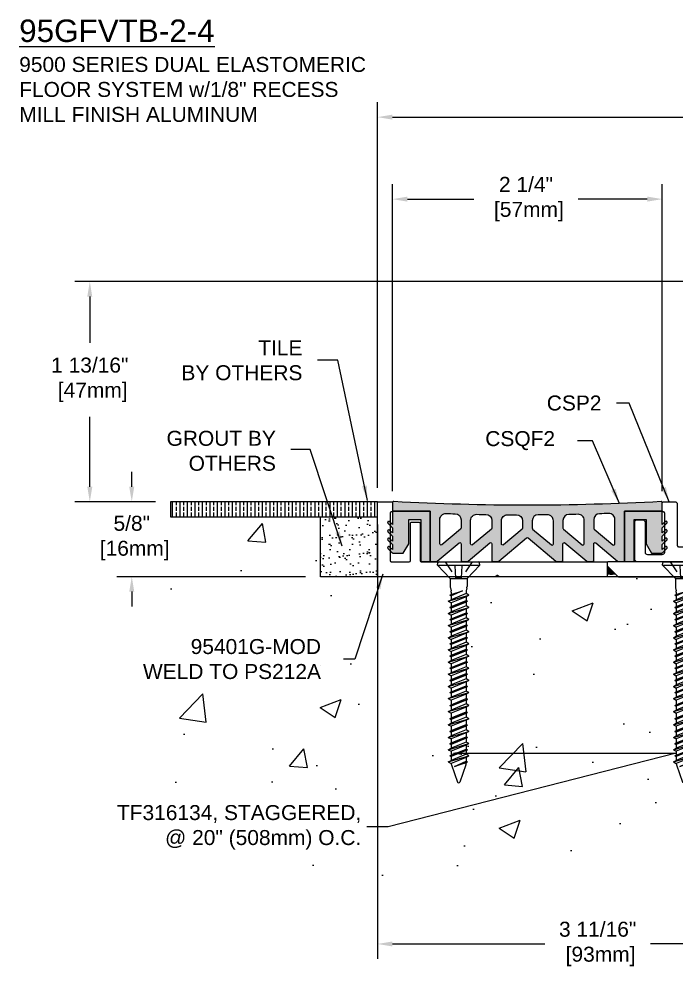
# Model space of a CAD drawing. Header units: inches. Extents: x 1.6 to 38.2, y 3.3 to 11.4.
# Drawn here: x 1.61 to 7.1, y 3.35 to 11.36 of the extents above; entities that cross this region are included whole.
import ezdxf
from ezdxf import colors
from ezdxf.entities.mleader import LeaderData, LeaderLine
from ezdxf.math import Vec2, Vec3

# ---------------------------------------------------------------- set-up
doc = ezdxf.new("R2010")
doc.units = ezdxf.units.IN
doc.header["$MEASUREMENT"] = 0
doc.linetypes.add('DASHED', pattern=[0.75, 0.5, -0.25])
for name, color, linetype in [('anchors', 4, 'Continuous'), ('conditions', 1, 'Continuous'), ('dimensions', 3, 'Continuous'), ('FILLER', 2, 'Continuous'), ('METALS', 7, 'Continuous'), ('text', 2, 'Continuous')]:
    doc.layers.add(name, color=color, linetype=linetype)
doc.styles.add('ARIAL', font='arial.ttf')
doc.dimstyles.new('Arial', dxfattribs={"dimtxt": 0.125, "dimasz": 0.125, "dimexe": 0.125, "dimexo": 0.125, "dimgap": 0.125, "dimtad": 0, "dimtih": 1, "dimtoh": 1, "dimdec": 4, "dimzin": 0, "dimdsep": 46, "dimlunit": 4, "dimtxsty": 'ARIAL', "dimcen": 0.125, "dimadec": 0, "dimazin": 0, "dimtfac": 1, "dimtdec": 4, "dimtofl": 0, "dimtmove": 0, "dimatfit": 3, "dimfxl": 0, "dimfrac": 2, "dimtolj": 1, "dimtzin": 0, "dimarcsym": 0})

# ---------------------------------------------------------------- blocks, each defined once
blk = doc.blocks.new('*D5')
at = {"layer": 'DEFPOINTS', "color": 0}
for p in [(4.5998, 7.2655), (8.2723, 4.1069), (8.2723, 3.6406)]:
    blk.add_point(p, dxfattribs=at)
at = {"layer": 'dimensions', "color": 0, "lineweight": -2}
for p, q in [((4.5998, 7.1405), (4.5998, 3.5156)), ((8.2723, 3.9819), (8.2723, 3.5156)), ((4.7248, 3.6406), (5.9965, 3.6406)), ((8.1473, 3.6406), (6.8756, 3.6406))]:
    blk.add_line(p, q, dxfattribs=at)
at = {"layer": 'dimensions', "color": 0}
for points in [[(4.7248, 3.6614), (4.7248, 3.6197), (4.5998, 3.6406)], [(8.1473, 3.6614), (8.1473, 3.6197), (8.2723, 3.6406)]]:
    blk.add_solid(points, dxfattribs=at)
at = {"layer": 'dimensions', "color": 0, "insert": (6.4361, 3.6406), "char_height": 0.125, "attachment_point": 5, "style": 'ARIAL'}
blk.add_mtext('\\A1;3 11/16"\\P [93mm]', dxfattribs=at)
blk = doc.blocks.new('*D9')
at = {"layer": 'DEFPOINTS', "color": 0}
for p in [(2.5509, 7.3304), (2.8732, 7.3304), (4.1247, 6.7054)]:
    blk.add_point(p, dxfattribs=at)
at = {"layer": 'dimensions', "color": 0, "lineweight": -2}
for p, q in [((2.5509, 7.4554), (2.5509, 7.5804)), ((2.7482, 7.3304), (2.4259, 7.3304)), ((3.9997, 6.7054), (2.4259, 6.7054)), ((2.5509, 6.5804), (2.5509, 6.4554))]:
    blk.add_line(p, q, dxfattribs=at)
at = {"layer": 'dimensions', "color": 0}
for points in [[(2.53, 7.4554), (2.5717, 7.4554), (2.5509, 7.3304)], [(2.53, 6.5804), (2.5717, 6.5804), (2.5509, 6.7054)]]:
    blk.add_solid(points, dxfattribs=at)
at = {"layer": 'dimensions', "color": 0, "insert": (2.5509, 7.028), "char_height": 0.125, "attachment_point": 5, "style": 'ARIAL'}
blk.add_mtext('\\A1;5/8"\\P [16mm]', dxfattribs=at)
blk = doc.blocks.new('*D10')
at = {"layer": 'DEFPOINTS', "color": 0}
for p in [(12.2723, 9.168), (2.2008, 7.3304), (2.8732, 7.3304)]:
    blk.add_point(p, dxfattribs=at)
at = {"layer": 'dimensions', "color": 0, "lineweight": -2}
for p, q in [((12.1473, 9.168), (2.0758, 9.168)), ((2.2008, 9.043), (2.2008, 8.6581)), ((2.2008, 7.4554), (2.2008, 8.0379)), ((2.7482, 7.3304), (2.0758, 7.3304))]:
    blk.add_line(p, q, dxfattribs=at)
at = {"layer": 'dimensions', "color": 0}
for points in [[(2.1799, 9.043), (2.2216, 9.043), (2.2008, 9.168)], [(2.1799, 7.4554), (2.2216, 7.4554), (2.2008, 7.3304)]]:
    blk.add_solid(points, dxfattribs=at)
at = {"layer": 'dimensions', "color": 0, "insert": (2.2008, 8.348), "char_height": 0.125, "attachment_point": 5, "style": 'ARIAL'}
blk.add_mtext('\\A1;1 13/16"\\P [47mm]', dxfattribs=at)
blk = doc.blocks.new('csp2')
blk.add_lwpolyline([(0, 0.33, -0.414214), (0.02, 0.35), (0.0665, 0.35, -0.414214), (0.0865, 0.33), (0.0865, 0.08, 0.414214), (0.1065, 0.06), (0.23, 0.06, 0.414214), (0.25, 0.08), (0.25, 0.405, 0.414214), (0.24, 0.415, -0.414214), (0.23, 0.425), (0.23, 0.49, -0.414214), (0.24, 0.5), (0.335, 0.5, -0.414214), (0.355, 0.48), (0.355, 0.135, 0.414214), (0.365, 0.125), (1.3552, 0.125), (1.3552, 0), (0.335, 0), (0.02, 0, -0.414214), (0, 0.02)], format="xyb", close=True)
blk = doc.blocks.new('A$C63CB1885')
for p, q in [((-0.1762, 0), (-0.1747, 0.0182)), ((-0.1762, 0), (0.1762, 0)), ((-0.1762, 0), (-0.0698, -0.1125)), ((-0.1634, 0.0285), (0.1634, 0.0285)), ((0.0698, -0.1125), (0.1762, 0)), ((0.1762, 0), (0.1747, 0.0182)), ((-0.0698, -0.1125), (0.0698, -0.1125)), ((-0.0698, -0.1125), (-0.0698, -0.1796)), ((0.0698, -0.1125), (0.0698, -0.1796)), ((-0.0737, -0.2511), (0.0321, -0.2146)), ((-0.0687, -0.1892), (-0.0633, -0.2152)), ((-0.0623, -0.2248), (-0.0622, -0.2449)), ((-0.0622, -0.2449), (0.0321, -0.2146)), ((0.0321, -0.2146), (-0.0622, -0.2573)), ((0.0622, -0.2382), (-0.0622, -0.289)), ((0.0622, -0.2248), (0.0622, -0.2382)), ((0.0862, -0.2511), (0.0622, -0.2382)), ((0.0687, -0.1892), (0.0633, -0.2152)), ((-0.0863, -0.3019), (0.0862, -0.2511)), ((-0.0863, -0.3019), (-0.0622, -0.289)), ((-0.0863, -0.3019), (-0.0622, -0.3148)), ((-0.0737, -0.2511), (-0.0622, -0.2449)), ((-0.0737, -0.2511), (-0.0622, -0.2573)), ((-0.0737, -0.3527), (0.0737, -0.3019)), ((-0.0622, -0.2573), (-0.0622, -0.289)), ((0.0622, -0.264), (-0.0622, -0.3148)), ((-0.0622, -0.3465), (0.0622, -0.2957)), ((0.0622, -0.308), (-0.0622, -0.3588)), ((-0.0622, -0.3148), (-0.0622, -0.3465)), ((0.0862, -0.2511), (0.0622, -0.264)), ((0.0622, -0.264), (0.0622, -0.2957)), ((0.0737, -0.3019), (0.0622, -0.2957)), ((0.0737, -0.3019), (0.0622, -0.308)), ((0.0622, -0.308), (0.0622, -0.3397)), ((-0.0863, -0.4034), (0.0862, -0.3527)), ((-0.0863, -0.4034), (-0.0622, -0.3905)), ((-0.0737, -0.3527), (-0.0622, -0.3465)), ((-0.0737, -0.3527), (-0.0622, -0.3588)), ((0.0622, -0.3397), (-0.0622, -0.3905)), ((-0.0622, -0.3588), (-0.0622, -0.3905)), ((0.0622, -0.3656), (-0.0622, -0.4164)), ((-0.0622, -0.4481), (0.0622, -0.3973)), ((0.0862, -0.3527), (0.0622, -0.3656)), ((0.0622, -0.3656), (0.0622, -0.3973)), ((0.0737, -0.4034), (0.0622, -0.3973)), ((0.0862, -0.3527), (0.0622, -0.3397)), ((-0.0863, -0.4034), (-0.0622, -0.4164)), ((-0.0863, -0.505), (0.0862, -0.4542)), ((-0.0737, -0.4542), (0.0737, -0.4034)), ((-0.0737, -0.4542), (-0.0622, -0.4481)), ((-0.0737, -0.4542), (-0.0622, -0.4604)), ((0.0622, -0.4096), (-0.0622, -0.4604)), ((-0.0622, -0.4164), (-0.0622, -0.4481)), ((0.0622, -0.4413), (-0.0622, -0.4921)), ((-0.0622, -0.4604), (-0.0622, -0.4921)), ((0.0622, -0.4671), (-0.0622, -0.5179)), ((0.0737, -0.4034), (0.0622, -0.4096)), ((0.0622, -0.4096), (0.0622, -0.4413)), ((0.0862, -0.4542), (0.0622, -0.4671)), ((0.0622, -0.4671), (0.0622, -0.4988)), ((0.0862, -0.4542), (0.0622, -0.4413)), ((-0.0863, -0.505), (-0.0622, -0.4921)), ((-0.0863, -0.505), (-0.0622, -0.5179)), ((-0.0863, -0.6066), (0.0862, -0.5558)), ((-0.0737, -0.5558), (0.0737, -0.505)), ((-0.0737, -0.5558), (-0.0622, -0.5496)), ((-0.0737, -0.5558), (-0.0622, -0.5619)), ((-0.0622, -0.5496), (0.0622, -0.4988)), ((0.0622, -0.5112), (-0.0622, -0.5619)), ((-0.0622, -0.5179), (-0.0622, -0.5496)), ((0.0622, -0.5429), (-0.0622, -0.5936)), ((0.0737, -0.505), (0.0622, -0.4988)), ((0.0737, -0.505), (0.0622, -0.5112)), ((0.0622, -0.5112), (0.0622, -0.5429)), ((0.0862, -0.5558), (0.0622, -0.5687)), ((0.0862, -0.5558), (0.0622, -0.5429)), ((-0.0863, -0.6066), (-0.0622, -0.5936)), ((-0.0863, -0.6066), (-0.0622, -0.6195)), ((-0.0737, -0.6573), (0.0737, -0.6066)), ((-0.0622, -0.5619), (-0.0622, -0.5936)), ((0.0622, -0.5687), (-0.0622, -0.6195)), ((-0.0622, -0.6512), (0.0622, -0.6004)), ((0.0622, -0.6127), (-0.0622, -0.6635)), ((-0.0622, -0.6195), (-0.0622, -0.6512)), ((0.0622, -0.5687), (0.0622, -0.6004)), ((0.0737, -0.6066), (0.0622, -0.6004)), ((0.0737, -0.6066), (0.0622, -0.6127)), ((0.0622, -0.6127), (0.0622, -0.6444)), ((-0.0863, -0.7081), (0.0862, -0.6573)), ((-0.0863, -0.7081), (-0.0622, -0.6952)), ((-0.0863, -0.7081), (-0.0622, -0.721)), ((-0.0737, -0.6573), (-0.0622, -0.6512)), ((-0.0737, -0.6573), (-0.0622, -0.6635)), ((-0.0737, -0.7589), (0.0737, -0.7081)), ((0.0622, -0.6444), (-0.0622, -0.6952)), ((-0.0622, -0.6635), (-0.0622, -0.6952)), ((0.0622, -0.6703), (-0.0622, -0.721)), ((-0.0622, -0.7527), (0.0622, -0.702)), ((0.0622, -0.7143), (-0.0622, -0.7651)), ((0.0862, -0.6573), (0.0622, -0.6703)), ((0.0622, -0.6703), (0.0622, -0.702)), ((0.0737, -0.7081), (0.0622, -0.702)), ((0.0737, -0.7081), (0.0622, -0.7143)), ((0.0622, -0.7143), (0.0622, -0.746)), ((0.0862, -0.6573), (0.0622, -0.6444)), ((-0.0863, -0.8097), (0.0862, -0.7589)), ((-0.0863, -0.8097), (-0.0622, -0.7968)), ((-0.0737, -0.7589), (-0.0622, -0.7527)), ((-0.0737, -0.7589), (-0.0622, -0.7651)), ((-0.0622, -0.721), (-0.0622, -0.7527)), ((0.0622, -0.746), (-0.0622, -0.7968)), ((-0.0622, -0.7651), (-0.0622, -0.7967)), ((0.0622, -0.7718), (-0.0622, -0.8226)), ((0.0862, -0.7589), (0.0622, -0.7718)), ((0.0622, -0.7718), (0.0622, -0.8035)), ((0.0862, -0.7589), (0.0622, -0.746)), ((-0.0863, -0.8097), (-0.0622, -0.8226)), ((-0.0863, -0.9112), (0.0862, -0.8605)), ((-0.0737, -0.8605), (0.0737, -0.8097)), ((-0.0737, -0.8605), (-0.0622, -0.8543)), ((-0.0737, -0.8605), (-0.0622, -0.8666)), ((-0.0622, -0.8543), (0.0622, -0.8035)), ((0.0622, -0.8159), (-0.0622, -0.8666)), ((-0.0622, -0.8226), (-0.0622, -0.8543)), ((0.0622, -0.8475), (-0.0622, -0.8983)), ((-0.0622, -0.8666), (-0.0622, -0.8983)), ((0.0622, -0.8734), (-0.0622, -0.9242)), ((0.0737, -0.8097), (0.0622, -0.8035)), ((0.0737, -0.8097), (0.0622, -0.8159)), ((0.0622, -0.8159), (0.0622, -0.8475)), ((0.0862, -0.8605), (0.0622, -0.8734)), ((0.0622, -0.8734), (0.0622, -0.9051)), ((0.0862, -0.8605), (0.0622, -0.8475)), ((-0.0863, -0.9112), (-0.0622, -0.8983)), ((-0.0863, -0.9112), (-0.0622, -0.9242)), ((-0.0737, -0.962), (0.0737, -0.9112)), ((-0.0737, -0.962), (-0.0622, -0.9559)), ((-0.0622, -0.9559), (0.0622, -0.9051)), ((0.0622, -0.9174), (-0.0622, -0.9682)), ((-0.0622, -0.9242), (-0.0622, -0.9558)), ((0.0622, -0.9491), (-0.0622, -0.9999)), ((0.0737, -0.9112), (0.0622, -0.9051)), ((0.0737, -0.9112), (0.0622, -0.9174)), ((0.0622, -0.9174), (0.0622, -0.9491)), ((0.0862, -0.962), (0.0622, -0.9491)), ((-0.0863, -1.0128), (0.0862, -0.962)), ((-0.0863, -1.0128), (-0.0622, -0.9999)), ((-0.0863, -1.0128), (-0.0622, -1.0257)), ((-0.0737, -0.962), (-0.0622, -0.9682)), ((-0.0737, -1.0636), (0.0737, -1.0128)), ((-0.0622, -0.9682), (-0.0622, -0.9999)), ((0.0622, -0.975), (-0.0622, -1.0257)), ((-0.0622, -1.0574), (0.0622, -1.0066)), ((0.0622, -1.019), (-0.0622, -1.0698)), ((-0.0622, -1.0257), (-0.0622, -1.0574)), ((0.0862, -0.962), (0.0622, -0.975)), ((0.0622, -0.975), (0.0622, -1.0066)), ((0.0737, -1.0128), (0.0622, -1.0066)), ((0.0737, -1.0128), (0.0622, -1.019)), ((0.0622, -1.019), (0.0622, -1.0507)), ((-0.0863, -1.1144), (0.0862, -1.0636)), ((-0.0863, -1.1144), (-0.0622, -1.1015)), ((-0.0863, -1.1144), (-0.0622, -1.1273)), ((-0.0737, -1.0636), (-0.0622, -1.0574)), ((-0.0737, -1.0636), (-0.0622, -1.0698)), ((-0.0737, -1.1715), (0.0737, -1.1207)), ((0.0622, -1.0507), (-0.0622, -1.1015)), ((-0.0622, -1.0697), (-0.0622, -1.1014)), ((0.0622, -1.0765), (-0.0622, -1.1273)), ((-0.0622, -1.1653), (0.0622, -1.1145)), ((0.0862, -1.0636), (0.0622, -1.0765)), ((0.0622, -1.0765), (0.0622, -1.1145)), ((0.0737, -1.1207), (0.0622, -1.1145)), ((0.0737, -1.1207), (0.0622, -1.1269)), ((0.0862, -1.0636), (0.0622, -1.0507)), ((-0.0863, -1.2223), (0.0862, -1.1715)), ((-0.0737, -1.1715), (-0.0622, -1.1653)), ((-0.0737, -1.1715), (-0.0622, -1.1776)), ((0.0622, -1.1269), (-0.0622, -1.1776)), ((-0.0622, -1.1273), (-0.0622, -1.1653)), ((0.0622, -1.1585), (-0.0622, -1.2093)), ((-0.0622, -1.1776), (-0.0622, -1.2093)), ((0.0622, -1.1844), (-0.0622, -1.2352)), ((0.0622, -1.1269), (0.0622, -1.1585)), ((0.0862, -1.1715), (0.0622, -1.1844)), ((0.0622, -1.1844), (0.0622, -1.2247)), ((0.0862, -1.1715), (0.0622, -1.1585)), ((-0.0863, -1.2223), (-0.0622, -1.2093)), ((-0.0863, -1.2223), (-0.0622, -1.2352)), ((-0.0737, -1.2816), (0.0737, -1.2308)), ((-0.0737, -1.2816), (-0.0622, -1.2754)), ((-0.0622, -1.2754), (0.0622, -1.2247)), ((-0.0622, -1.2352), (-0.0622, -1.2754)), ((0.0622, -1.237), (-0.0622, -1.2878)), ((0.0622, -1.2687), (-0.0622, -1.3195)), ((0.0737, -1.2308), (0.0622, -1.2247)), ((0.0737, -1.2308), (0.0622, -1.237)), ((0.0622, -1.237), (0.0622, -1.2687)), ((0.0862, -1.2816), (0.0622, -1.2687)), ((-0.0863, -1.3324), (0.0862, -1.2816)), ((-0.0863, -1.3324), (-0.0622, -1.3195)), ((-0.0863, -1.3324), (-0.0622, -1.3453)), ((-0.0737, -1.2816), (-0.0622, -1.2878)), ((-0.0737, -1.3872), (0.0737, -1.3365)), ((-0.0622, -1.2877), (-0.0622, -1.3194)), ((0.0622, -1.2945), (-0.0622, -1.3453)), ((-0.0622, -1.3811), (0.0622, -1.3303)), ((0.0622, -1.3426), (-0.0622, -1.3934)), ((-0.0622, -1.3453), (-0.0622, -1.381)), ((0.0862, -1.2816), (0.0622, -1.2945)), ((0.0622, -1.2945), (0.0622, -1.3303)), ((0.0737, -1.3365), (0.0622, -1.3303)), ((0.0737, -1.3365), (0.0622, -1.3426)), ((0.0622, -1.3426), (0.0622, -1.3743)), ((-0.0863, -1.438), (0.0862, -1.3872)), ((-0.0863, -1.438), (-0.0622, -1.4251)), ((-0.0863, -1.438), (-0.0622, -1.4509)), ((-0.0737, -1.3872), (-0.0622, -1.3811)), ((-0.0737, -1.3872), (-0.0622, -1.3934)), ((-0.0737, -1.4895), (0.0737, -1.4387)), ((0.0622, -1.3743), (-0.0622, -1.4251)), ((-0.0622, -1.3934), (-0.0622, -1.4251)), ((0.0622, -1.4002), (-0.0622, -1.4509)), ((-0.0622, -1.4833), (0.0622, -1.4326)), ((0.0862, -1.3872), (0.0622, -1.4002)), ((0.0622, -1.4002), (0.0622, -1.4326)), ((0.0737, -1.4387), (0.0622, -1.4326)), ((0.0737, -1.4387), (0.0622, -1.4449)), ((0.0862, -1.3872), (0.0622, -1.3743)), ((-0.0863, -1.5403), (0.0862, -1.4895)), ((-0.0737, -1.4895), (-0.0622, -1.4833)), ((-0.0737, -1.4895), (-0.0622, -1.4957)), ((0.0622, -1.4449), (-0.0622, -1.4957)), ((-0.0622, -1.4509), (-0.0622, -1.4833)), ((0.0622, -1.4766), (-0.0622, -1.5274)), ((-0.0622, -1.4956), (-0.0621, -1.5273)), ((0.0622, -1.5024), (-0.0622, -1.5532)), ((0.0622, -1.4449), (0.0622, -1.4766)), ((0.0862, -1.4895), (0.0622, -1.5024)), ((0.0622, -1.5024), (0.0622, -1.5348)), ((0.0862, -1.4895), (0.0622, -1.4766)), ((-0.0863, -1.5403), (-0.0622, -1.5274)), ((-0.0863, -1.5403), (-0.0622, -1.5532)), ((-0.0863, -1.6425), (0.0862, -1.5918)), ((-0.0737, -1.5918), (0.0737, -1.541)), ((-0.0737, -1.5918), (-0.0622, -1.5856)), ((-0.0737, -1.5918), (-0.0622, -1.5979)), ((-0.0622, -1.5856), (0.0622, -1.5348)), ((0.0622, -1.5471), (-0.0622, -1.5979)), ((0.0622, -1.5788), (-0.0622, -1.6296)), ((-0.0621, -1.5532), (-0.0621, -1.5856)), ((-0.0621, -1.5979), (-0.0621, -1.6296)), ((0.0737, -1.541), (0.0622, -1.5348)), ((0.0737, -1.541), (0.0622, -1.5471)), ((0.0622, -1.5471), (0.0622, -1.5788)), ((0.0862, -1.5918), (0.0622, -1.6047)), ((0.0862, -1.5918), (0.0622, -1.5788)), ((-0.0863, -1.6425), (-0.0622, -1.6296)), ((-0.0863, -1.6425), (-0.0622, -1.6555)), ((0.0622, -1.6047), (-0.0622, -1.6555)), ((-0.0596, -1.6676), (-0.0096, -1.8103)), ((-0.0335, -1.6795), (0.0622, -1.6364)), ((-0.0335, -1.6795), (0.0737, -1.6425)), ((0.0622, -1.6487), (-0.0335, -1.6795)), ((0.0596, -1.6676), (0.0096, -1.8103)), ((0.0622, -1.6047), (0.0622, -1.6522)), ((0.0737, -1.6425), (0.0622, -1.6364)), ((0.0737, -1.6425), (0.0622, -1.6487))]:
    blk.add_line(p, q)
at = {"linetype": 'DASHED', "ltscale": 0.025}
for p, q in [((-0.1125, 0.0285), (-0.024, -0.1065)), ((-0.024, -0.1065), (-0.0311, 0.0283)), ((0.024, -0.1065), (0.0311, 0.0285)), ((0.1125, 0.0285), (0.024, -0.1065)), ((-0.024, -0.1065), (0.024, -0.1065))]:
    blk.add_line(p, q, dxfattribs=at)
for centre, radius, start, end in [((-0.1634, 0.0173), 0.0112, 90, 175), ((0.1634, 0.0173), 0.0112, 5, 90), ((-0.0233, -0.1796), 0.0465, 180, 191.9357), ((-0.1088, -0.2248), 0.0465, 0, 11.9357), ((0.1087, -0.2248), 0.0465, 168.0643, 180), ((0.0233, -0.1796), 0.0465, 348.0643, 0), ((-0.0158, -1.6522), 0.0465, 183.94761, 199.30575), ((0.0158, -1.6522), 0.0465, 340.69425, 0), ((0, -1.806), 0.0106, 204.10008, 335.89992)]:
    blk.add_arc(centre, radius, start, end)
blk = doc.blocks.new('TF316134')
blk.add_blockref('A$C63CB1885', (0, -0.0285))
blk = doc.blocks.new('*D11')
at = {"layer": 'DEFPOINTS', "color": 0}
for p in [(12.2723, 10.54), (12.2723, 10.3085), (4.5998, 7.3205)]:
    blk.add_point(p, dxfattribs=at)
at = {"layer": 'dimensions', "color": 0, "lineweight": -2}
for p, q in [((4.5998, 7.4455), (4.5998, 10.665)), ((12.2723, 10.4335), (12.2723, 10.665)), ((4.7248, 10.54), (7.9528, 10.54)), ((12.1473, 10.54), (8.9193, 10.54))]:
    blk.add_line(p, q, dxfattribs=at)
at = {"layer": 'dimensions', "color": 0}
for points in [[(4.7248, 10.5608), (4.7248, 10.5192), (4.5998, 10.54)], [(12.1473, 10.5608), (12.1473, 10.5192), (12.2723, 10.54)]]:
    blk.add_solid(points, dxfattribs=at)
at = {"layer": 'dimensions', "color": 0, "insert": (8.4361, 10.54), "char_height": 0.125, "attachment_point": 5, "style": 'ARIAL'}
blk.add_mtext('\\A1;7 11/16"\\P [195mm]', dxfattribs=at)
blk = doc.blocks.new('*D12')
at = {"layer": 'DEFPOINTS', "color": 0}
for p in [(6.9748, 9.856), (4.7248, 7.293), (6.9748, 7.293)]:
    blk.add_point(p, dxfattribs=at)
at = {"layer": 'dimensions', "color": 0, "lineweight": -2}
for p, q in [((4.7248, 7.418), (4.7248, 9.981)), ((6.9748, 7.418), (6.9748, 9.981)), ((4.8498, 9.856), (5.4036, 9.856)), ((6.8498, 9.856), (6.273, 9.856))]:
    blk.add_line(p, q, dxfattribs=at)
at = {"layer": 'dimensions', "color": 0}
for points in [[(4.8498, 9.8768), (4.8498, 9.8351), (4.7248, 9.856)], [(6.8498, 9.8768), (6.8498, 9.8351), (6.9748, 9.856)]]:
    blk.add_solid(points, dxfattribs=at)
at = {"layer": 'dimensions', "color": 0, "insert": (5.8383, 9.856), "char_height": 0.125, "attachment_point": 5, "style": 'ARIAL'}
blk.add_mtext('\\A1;2 1/4"\\P [57mm]', dxfattribs=at)
blk = doc.blocks.new('PS212A')
at = {"linetype": 'Continuous', "flags": 128}
blk.add_lwpolyline([(0.4509, 0.1254), (-1.7472, 0.1254, 0.414214), (-1.7572, 0.1154), (-1.7572, 0.0945, 0.198912), (-1.7543, 0.0875), (-1.6701, 0.0033, 0.198912), (-1.663, 0.0004), (-0.0092, 0.0004, -0.414214), (0.0008, -0.0096), (0.0008, -0.3247, 0.758338), (0.8355, -0.5586, 0.420887), (0.832, -0.5447), (0.741, -0.4922, 0.405496), (0.7275, -0.4956, -3.520953), (0.7275, -0.1539, 0.405496), (0.741, -0.1573), (0.832, -0.1047, 0.420887), (0.8355, -0.0909, 0.261868)], format="xyb", close=True, dxfattribs=at)
blk = doc.blocks.new('95401G-MOD')
blk.add_lwpolyline([(1.9147, 0), (1.0194, 0, -0.198912), (1.0123, 0.0029), (1.0073, 0.0079, 0.414214), (0.9932, 0.0079), (0.9882, 0.0029, -0.198912), (0.9811, 0), (0.0102, 0, -0.414214), (0.0002, 0.01), (0.0002, 0.615, -0.414214), (0.0102, 0.625), (0.1152, 0.625, -0.414214), (0.1252, 0.615), (0.1252, 0.55, -0.414214), (0.1152, 0.54, 0.414214), (0.1052, 0.53), (0.1052, 0.135, 0.414214), (0.1152, 0.125), (0.2652, 0.125, 0.414214), (0.2752, 0.135), (0.2752, 0.445, -0.414214), (0.2852, 0.455), (0.3452, 0.455, -0.414214), (0.3552, 0.445), (0.3552, 0.135, 0.414214), (0.3652, 0.125), (1.9147, 0.125)], format="xyb", close=True)
blk = doc.blocks.new('CSQF2')
h = blk.add_hatch(color=256)
h.paths.add_polyline_path([(4.5589, 1.888, 0.430422), (4.5483, 1.898, -0.027516), (2.3194, 1.898, 0.430422), (2.3089, 1.888), (2.3089, 1.8186), (2.6239, 1.8186), (2.6239, 1.3986), (2.6757, 1.3986, 0.176327), (2.6822, 1.4009), (2.8641, 1.5536, -0.63707), (2.8805, 1.5459), (2.8805, 1.4086, 0.414214), (2.8905, 1.3986), (2.9323, 1.3986, 0.176327), (2.9388, 1.4009), (3.1207, 1.5536, -0.63707), (3.1371, 1.5459), (3.1371, 1.4086, 0.414214), (3.1471, 1.3986), (3.1889, 1.3986, 0.176327), (3.1954, 1.4009), (3.4275, 1.5957, -0.36397), (3.4403, 1.5957), (3.6724, 1.4009, 0.176327), (3.6788, 1.3986), (3.7207, 1.3986, 0.414214), (3.7307, 1.4086), (3.7307, 1.5459, -0.63707), (3.7471, 1.5536), (3.929, 1.4009, 0.176327), (3.9354, 1.3986), (3.9773, 1.3986, 0.414214), (3.9873, 1.4086), (3.9873, 1.5459, -0.63707), (4.0037, 1.5536), (4.1856, 1.4009, 0.176327), (4.192, 1.3986), (4.2439, 1.3986), (4.2439, 1.8186), (4.5589, 1.8186)])
h.paths.add_polyline_path([(3.2675, 1.788, 0.000939), (3.3439, 1.7875, -0.412919), (3.3937, 1.7375), (3.3937, 1.6764, -0.221695), (3.3901, 1.6688), (3.2335, 1.5374, -0.63707), (3.2171, 1.545), (3.2171, 1.738, -0.416611)], flags=16)
h.paths.add_polyline_path([(3.1371, 1.7403), (3.1371, 1.6764, -0.221695), (3.1335, 1.6688), (2.9769, 1.5374, -0.63707), (2.9605, 1.545), (2.9605, 1.7417, -0.420307), (3.0115, 1.7917, 0.000939), (3.0879, 1.7903, -0.409242)], flags=16)
h.paths.add_polyline_path([(3.5239, 1.7875, 0.000939), (3.6003, 1.788, -0.416611), (3.6507, 1.738), (3.6507, 1.545, -0.63707), (3.6343, 1.5374), (3.4777, 1.6688, -0.221695), (3.4741, 1.6764), (3.4741, 1.7375, -0.412919)], flags=16)
h.paths.add_polyline_path([(2.8805, 1.7463), (2.8805, 1.6764, -0.221695), (2.8769, 1.6688), (2.7203, 1.5374, -0.63707), (2.7039, 1.545), (2.7039, 1.7487, -0.424014), (2.7555, 1.7987, 0.000939), (2.832, 1.7963, -0.405574)], flags=16)
h.paths.add_polyline_path([(3.7798, 1.7903, 0.000939), (3.8562, 1.7917, -0.420307), (3.9073, 1.7417), (3.9073, 1.545, -0.63707), (3.8909, 1.5374), (3.7343, 1.6688, -0.221695), (3.7307, 1.6764), (3.7307, 1.7403, -0.409242)], flags=16)
h.paths.add_polyline_path([(4.0358, 1.7963, 0.000939), (4.1122, 1.7987, -0.424014), (4.1639, 1.7487), (4.1639, 1.545, -0.63707), (4.1475, 1.5374), (3.9909, 1.6688, -0.221695), (3.9873, 1.6764), (3.9873, 1.7463, -0.405574)], flags=16)
h.paths.add_polyline_path([(2.6239, 1.8186), (2.3089, 1.8186), (2.3089, 1.7069), (2.2851, 1.7307, 0.414214), (2.271, 1.7307, 0.414214), (2.271, 1.7165), (2.3089, 1.6786), (2.3089, 1.6369), (2.2851, 1.6607, 0.414214), (2.271, 1.6607, 0.414214), (2.271, 1.6465), (2.3089, 1.6086), (2.3089, 1.5669), (2.2851, 1.5907, 0.414214), (2.271, 1.5907, 0.414214), (2.271, 1.5765), (2.3089, 1.5386), (2.3089, 1.4969), (2.2851, 1.5207, 0.414214), (2.271, 1.5207, 0.414214), (2.271, 1.5065), (2.306, 1.4715, 0.198912), (2.313, 1.4686), (2.3989, 1.4686), (2.4439, 1.5465), (2.4439, 1.7486), (2.5439, 1.7486), (2.5439, 1.3986), (2.6239, 1.3986)])
h.paths.add_polyline_path([(4.3239, 1.7486), (4.4239, 1.7486), (4.4239, 1.5465), (4.4689, 1.4686), (4.5547, 1.4686, 0.198912), (4.5618, 1.4715), (4.5968, 1.5065, 0.414214), (4.5968, 1.5207, 0.414214), (4.5827, 1.5207), (4.5589, 1.4969), (4.5589, 1.5386), (4.5968, 1.5765, 0.414214), (4.5968, 1.5907, 0.414214), (4.5827, 1.5907), (4.5589, 1.5669), (4.5589, 1.6086), (4.5968, 1.6465, 0.414214), (4.5968, 1.6607, 0.414214), (4.5827, 1.6607), (4.5589, 1.6369), (4.5589, 1.6786), (4.5968, 1.7165, 0.414214), (4.5968, 1.7307, 0.414214), (4.5827, 1.7307), (4.5589, 1.7069), (4.5589, 1.8186), (4.2439, 1.8186), (4.2439, 1.3986), (4.3239, 1.3986)])
for p, q in [((2.3089, 1.8186), (2.6239, 1.8186)), ((2.6239, 1.8186), (2.3089, 1.8186)), ((2.6239, 1.8186), (2.6239, 1.3986)), ((2.6239, 1.3986), (2.6239, 1.8186)), ((4.2439, 1.8186), (4.2439, 1.3986)), ((4.5589, 1.8186), (4.2439, 1.8186)), ((4.2439, 1.8186), (4.5589, 1.8186)), ((4.2439, 1.3986), (4.2439, 1.8186))]:
    blk.add_line(p, q)
for points in [[(2.8905, 1.3986), (2.9323, 1.3986, 0.176327), (2.9388, 1.4009), (3.1207, 1.5536, -0.63707), (3.1371, 1.5459), (3.1371, 1.4086, 0.414214), (3.1471, 1.3986), (3.1889, 1.3986, 0.176327), (3.1954, 1.4009), (3.4275, 1.5957, -0.36397), (3.4403, 1.5957), (3.6724, 1.4009, 0.176327), (3.6788, 1.3986), (3.7207, 1.3986, 0.414214), (3.7307, 1.4086), (3.7307, 1.5459, -0.63707), (3.7471, 1.5536), (3.929, 1.4009, 0.176327), (3.9354, 1.3986), (3.9773, 1.3986, 0.414214), (3.9873, 1.4086), (3.9873, 1.5459, -0.63707), (4.0037, 1.5536), (4.1856, 1.4009, 0.176327), (4.192, 1.3986), (4.2439, 1.3986), (4.3239, 1.3986), (4.3239, 1.7486), (4.4239, 1.7486), (4.4239, 1.5465), (4.4689, 1.4686), (4.5547, 1.4686, 0.198912), (4.5618, 1.4715), (4.5968, 1.5065, 0.414214), (4.5968, 1.5207, 0.414214), (4.5827, 1.5207), (4.5589, 1.4969), (4.5589, 1.5386), (4.5968, 1.5765, 0.414214), (4.5968, 1.5907, 0.414214), (4.5827, 1.5907), (4.5589, 1.5669), (4.5589, 1.6086), (4.5968, 1.6465, 0.414214), (4.5968, 1.6607, 0.414214), (4.5827, 1.6607), (4.5589, 1.6369), (4.5589, 1.6786), (4.5968, 1.7165, 0.414214), (4.5968, 1.7307, 0.414214), (4.5827, 1.7307), (4.5589, 1.7069), (4.5589, 1.8186), (4.5589, 1.888, 0.430422), (4.5483, 1.898, -0.027516), (2.3194, 1.898, 0.430422), (2.3089, 1.888), (2.3089, 1.8186), (2.3089, 1.7069), (2.2851, 1.7307, 0.414214), (2.271, 1.7307, 0.414214), (2.271, 1.7165), (2.3089, 1.6786), (2.3089, 1.6369), (2.2851, 1.6607, 0.414214), (2.271, 1.6607, 0.414214), (2.271, 1.6465), (2.3089, 1.6086), (2.3089, 1.5669), (2.2851, 1.5907, 0.414214), (2.271, 1.5907, 0.414214), (2.271, 1.5765), (2.3089, 1.5386), (2.3089, 1.4969), (2.2851, 1.5207, 0.414214), (2.271, 1.5207, 0.414214), (2.271, 1.5065), (2.306, 1.4715, 0.198912), (2.313, 1.4686), (2.3989, 1.4686), (2.4439, 1.5465), (2.4439, 1.7486), (2.5439, 1.7486), (2.5439, 1.3986), (2.6239, 1.3986), (2.6757, 1.3986, 0.176327), (2.6822, 1.4009), (2.8641, 1.5536, -0.63707), (2.8805, 1.5459), (2.8805, 1.4086, 0.414214)], [(2.8805, 1.6764, -0.221695), (2.8769, 1.6688), (2.7203, 1.5374, -0.63707), (2.7039, 1.545), (2.7039, 1.7487, -0.424014), (2.7555, 1.7987, 0.000939), (2.832, 1.7963, -0.405574), (2.8805, 1.7463)], [(3.1371, 1.7403), (3.1371, 1.6764, -0.221695), (3.1335, 1.6688), (2.9769, 1.5374, -0.63707), (2.9605, 1.545), (2.9605, 1.7417, -0.420307), (3.0115, 1.7917, 0.000939), (3.0879, 1.7903, -0.409242)], [(3.3937, 1.7375), (3.3937, 1.6764, -0.221695), (3.3901, 1.6688), (3.2335, 1.5374, -0.63707), (3.2171, 1.545), (3.2171, 1.738, -0.416611), (3.2675, 1.788, 0.000939), (3.3439, 1.7875, -0.412919)], [(3.4741, 1.7375), (3.4741, 1.6764, 0.221695), (3.4777, 1.6688), (3.6343, 1.5374, 0.63707), (3.6507, 1.545), (3.6507, 1.738, 0.416611), (3.6003, 1.788, -0.000939), (3.5239, 1.7875, 0.412919)], [(3.7798, 1.7903, 0.409242), (3.7307, 1.7403), (3.7307, 1.6764, 0.221695), (3.7343, 1.6688), (3.8909, 1.5374, 0.63707), (3.9073, 1.545), (3.9073, 1.7417, 0.420307), (3.8562, 1.7917, -0.000939)], [(3.9873, 1.7463), (3.9873, 1.6764, 0.221695), (3.9909, 1.6688), (4.1475, 1.5374, 0.63707), (4.1639, 1.545), (4.1639, 1.7487, 0.424014), (4.1122, 1.7987, -0.000939), (4.0358, 1.7963, 0.405574)]]:
    blk.add_lwpolyline(points, format="xyb", close=True)

msp = doc.modelspace()

# ---------------------------------------------------------------- hatches: boundary and pattern name
at = {"layer": 'conditions'}
h = msp.add_hatch(dxfattribs=at)
h.set_pattern_fill('ANSI33', color=256, scale=0.25, angle=45, style=0)
h.set_pattern_definition([(90, (2.76652, 5.3026), (-0.0625, 1e-17), []), (90, (2.79777, 5.33385), (-0.0625, 1e-17), [0.03125, -0.015625])])
h.paths.add_polyline_path([(2.87319, 7.33045), (2.87319, 7.20545), (4.58483, 7.20545), (4.58483, 7.31045, -0.4142136), (4.60483, 7.33045)])
h = msp.add_hatch(dxfattribs=at)
h.set_pattern_fill('AR-CONC', color=256, scale=0.25, style=0)
h.set_pattern_definition([(50, (0.2785, 5.4376), (1.79315, -0.15688), [0.1875, -2.0625]), (355, (0.2785, 5.4376), (-0.34688, 1.8805), [0.15, -1.65]), (100.451, (0.428, 5.4246), (1.44627, 1.7236), [0.15935, -1.75286]), (46.184, (0.2785, 5.9376), (2.6681, -0.4138), [0.28125, -3.09375]), (96.636, (0.5009, 5.9032), (2.33666, 2.4353), [0.239, -2.6293]), (351.184, (0.2785, 5.9376), (2.3367, 2.4353), [0.225, -2.475]), (21, (0.5285, 5.8126), (1.49227, -1.00655), [0.1875, -2.0625]), (326, (0.5285, 5.8126), (0.6083, 1.81288), [0.15, -1.65]), (71.451, (0.6529, 5.7288), (2.10056, 0.80633), [0.15935, -1.75286]), (37.5, (0.2785, 5.43764), (0.0304, 0.832235), [0, -1.63, 0, -1.675, 0, -1.65625]), (7.5, (0.2785, 5.4376), (0.65767, 0.98603), [0, -0.955, 0, -1.5925, 0, -0.63125]), (327.5, (-0.279, 5.43764), (1.334556, -0.056387), [0, -0.625, 0, -1.95, 0, -2.5875]), (317.5, (-0.529, 5.4376), (1.45797, 0.25026), [0, -0.8125, 0, -1.295, 0, -1.8375])])
h.paths.add_polyline_path([(8.27233, 6.71548), (7.24833, 6.71548), (7.22372, 6.68948), (7.22372, 6.61752), (7.21722, 6.5868, 0.0521265), (7.21622, 6.57718), (7.21622, 6.56381), (7.24022, 6.55089), (7.21622, 6.53796), (7.21622, 6.50627), (7.22766, 6.50011), (7.21622, 6.49394), (7.21622, 6.46225), (7.24022, 6.44932), (7.21622, 6.4364), (7.21622, 6.40471), (7.22766, 6.39854), (7.21622, 6.39238), (7.21622, 6.36069), (7.24022, 6.34776), (7.21622, 6.33484), (7.21622, 6.30314), (7.22766, 6.29698), (7.21622, 6.29082), (7.21622, 6.25912), (7.24022, 6.2462), (7.21622, 6.23327), (7.21622, 6.20158), (7.22766, 6.19542), (7.21622, 6.18925), (7.21622, 6.15756), (7.24022, 6.14464), (7.21622, 6.13171), (7.21622, 6.10002), (7.22766, 6.09386), (7.21622, 6.08769), (7.21622, 6.056), (7.24022, 6.04307), (7.21622, 6.03015), (7.21622, 5.99846), (7.22766, 5.99229), (7.21622, 5.98613), (7.21622, 5.95444), (7.24022, 5.94151), (7.21622, 5.92859), (7.21622, 5.89689), (7.22766, 5.89073), (7.21622, 5.88457), (7.21622, 5.85287), (7.24022, 5.83995), (7.21622, 5.82702), (7.21622, 5.79533), (7.22766, 5.78917), (7.21622, 5.783), (7.21622, 5.75131), (7.24022, 5.73839), (7.21622, 5.72546), (7.21622, 5.68745), (7.22766, 5.68129), (7.21622, 5.67512), (7.21622, 5.64343), (7.24022, 5.63051), (7.21622, 5.61758), (7.21622, 5.57732), (7.22766, 5.57116), (7.21622, 5.565), (7.21622, 5.5333), (7.24022, 5.52038), (7.21622, 5.50745), (7.21622, 5.47169), (7.22766, 5.46553), (7.21622, 5.45936), (7.21622, 5.42767), (7.24022, 5.41475), (7.21622, 5.40182), (7.21622, 5.36943), (7.22766, 5.36327), (7.21622, 5.3571), (7.21622, 5.32541), (7.24022, 5.31248), (7.21622, 5.29956), (7.21622, 5.26717), (7.22766, 5.261), (7.21622, 5.25484), (7.21622, 5.22315), (7.24022, 5.21022), (7.21622, 5.1973), (7.21622, 5.17368), (7.23074, 5.18021), (7.24218, 5.17405), (7.23074, 5.16789), (7.21622, 5.16322), (7.21622, 5.14185), (7.16419, 4.99334, -0.7741233), (7.14374, 4.99334), (7.09172, 5.14185), (7.09172, 5.14652), (7.06772, 5.15944), (7.09172, 5.17237), (7.09172, 5.20406), (7.08027, 5.21022), (7.09172, 5.21639), (7.09172, 5.24878), (7.06772, 5.2617), (7.09172, 5.27463), (7.09172, 5.30632), (7.08027, 5.31248), (7.09172, 5.31865), (7.09172, 5.35104), (7.06772, 5.36397), (7.09172, 5.37689), (7.09172, 5.40858), (7.08027, 5.41475), (7.09172, 5.42091), (7.09172, 5.45667), (7.06772, 5.4696), (7.09172, 5.48252), (7.09172, 5.51422), (7.08027, 5.52038), (7.09172, 5.52654), (7.09172, 5.5668), (7.06772, 5.57973), (7.09172, 5.59265), (7.09172, 5.62434), (7.08027, 5.63051), (7.09172, 5.63667), (7.09172, 5.64882), (7.09172, 5.67468), (7.06772, 5.68761), (7.09172, 5.70053), (7.09172, 5.73222), (7.08027, 5.73839), (7.09172, 5.74455), (7.09172, 5.77624), (7.06772, 5.78917), (7.09172, 5.80209), (7.09172, 5.83379), (7.08027, 5.83995), (7.09172, 5.84611), (7.09172, 5.87781), (7.06772, 5.89073), (7.09172, 5.90366), (7.09172, 5.93535), (7.08027, 5.94151), (7.09172, 5.94768), (7.09172, 5.97937), (7.06772, 5.99229), (7.09172, 6.00522), (7.09172, 6.03691), (7.08027, 6.04307), (7.09172, 6.04924), (7.09172, 6.08093), (7.06772, 6.09386), (7.09172, 6.10678), (7.09172, 6.13847), (7.08027, 6.14464), (7.09172, 6.1508), (7.09172, 6.18249), (7.06772, 6.19542), (7.09172, 6.20834), (7.09172, 6.24004), (7.08027, 6.2462), (7.09172, 6.25236), (7.09172, 6.28406), (7.06772, 6.29698), (7.09172, 6.30991), (7.09172, 6.3416), (7.08027, 6.34776), (7.09172, 6.35393), (7.09172, 6.38562), (7.06772, 6.39854), (7.09172, 6.41147), (7.09172, 6.44316), (7.08027, 6.44932), (7.09172, 6.45549), (7.09172, 6.48718), (7.06772, 6.50011), (7.09172, 6.51303), (7.09172, 6.54472), (7.08027, 6.55089), (7.09172, 6.55705), (7.09172, 6.57718, 0.0521265), (7.09071, 6.5868), (7.08422, 6.61752), (7.08422, 6.68948), (7.0596, 6.71548), (5.37124, 6.71548), (5.34663, 6.68948), (5.34663, 6.61752), (5.34013, 6.5868, 0.0521265), (5.33913, 6.57718), (5.33913, 6.56381), (5.36313, 6.55089), (5.33913, 6.53796), (5.33913, 6.50627), (5.35057, 6.50011), (5.33913, 6.49394), (5.33913, 6.46225), (5.36313, 6.44932), (5.33913, 6.4364), (5.33913, 6.40471), (5.35057, 6.39854), (5.33913, 6.39238), (5.33913, 6.36069), (5.36313, 6.34776), (5.33913, 6.33484), (5.33913, 6.30314), (5.35057, 6.29698), (5.33913, 6.29082), (5.33913, 6.25912), (5.36313, 6.2462), (5.33913, 6.23327), (5.33913, 6.20158), (5.35057, 6.19542), (5.33913, 6.18925), (5.33913, 6.15756), (5.36313, 6.14464), (5.33913, 6.13171), (5.33913, 6.10002), (5.35057, 6.09386), (5.33913, 6.08769), (5.33913, 6.056), (5.36313, 6.04307), (5.33913, 6.03015), (5.33913, 5.99846), (5.35057, 5.99229), (5.33913, 5.98613), (5.33913, 5.95444), (5.36313, 5.94151), (5.33913, 5.92859), (5.33913, 5.89689), (5.35057, 5.89073), (5.33913, 5.88457), (5.33913, 5.85287), (5.36313, 5.83995), (5.33913, 5.82702), (5.33913, 5.79533), (5.35057, 5.78917), (5.33913, 5.783), (5.33913, 5.75131), (5.36313, 5.73839), (5.33913, 5.72546), (5.33913, 5.68745), (5.35057, 5.68129), (5.33913, 5.67512), (5.33913, 5.64343), (5.36313, 5.63051), (5.33913, 5.61758), (5.33913, 5.57732), (5.35057, 5.57116), (5.33913, 5.565), (5.33913, 5.5333), (5.36313, 5.52038), (5.33913, 5.50745), (5.33913, 5.47169), (5.35057, 5.46553), (5.33913, 5.45936), (5.33913, 5.42767), (5.36313, 5.41475), (5.33913, 5.40182), (5.33913, 5.36943), (5.35057, 5.36327), (5.33913, 5.3571), (5.33913, 5.32541), (5.36313, 5.31248), (5.33913, 5.29956), (5.33913, 5.26717), (5.35057, 5.261), (5.33913, 5.25484), (5.33913, 5.22315), (5.36313, 5.21022), (5.33913, 5.1973), (5.33913, 5.17368), (5.35365, 5.18021), (5.36509, 5.17405), (5.35365, 5.16789), (5.33913, 5.16322), (5.33913, 5.14185), (5.2871, 4.99334, -0.7741233), (5.26665, 4.99334), (5.21463, 5.14185), (5.21463, 5.14652), (5.19063, 5.15944), (5.21463, 5.17237), (5.21463, 5.20406), (5.20318, 5.21022), (5.21463, 5.21639), (5.21463, 5.24878), (5.19063, 5.2617), (5.21463, 5.27463), (5.21463, 5.30632), (5.20318, 5.31248), (5.21463, 5.31865), (5.21463, 5.35104), (5.19063, 5.36397), (5.21463, 5.37689), (5.21463, 5.40858), (5.20318, 5.41475), (5.21463, 5.42091), (5.21463, 5.45667), (5.19063, 5.4696), (5.21463, 5.48252), (5.21463, 5.51422), (5.20318, 5.52038), (5.21463, 5.52654), (5.21463, 5.5668), (5.19063, 5.57973), (5.21463, 5.59265), (5.21463, 5.62434), (5.20318, 5.63051), (5.21463, 5.63667), (5.21463, 5.64882), (5.21463, 5.67468), (5.19063, 5.68761), (5.21463, 5.70053), (5.21463, 5.73222), (5.20318, 5.73839), (5.21463, 5.74455), (5.21463, 5.77624), (5.19063, 5.78917), (5.21463, 5.80209), (5.21463, 5.83379), (5.20318, 5.83995), (5.21463, 5.84611), (5.21463, 5.87781), (5.19063, 5.89073), (5.21463, 5.90366), (5.21463, 5.93535), (5.20318, 5.94151), (5.21463, 5.94768), (5.21463, 5.97937), (5.19063, 5.99229), (5.21463, 6.00522), (5.21463, 6.03691), (5.20318, 6.04307), (5.21463, 6.04924), (5.21463, 6.08093), (5.19063, 6.09386), (5.21463, 6.10678), (5.21463, 6.13847), (5.20318, 6.14464), (5.21463, 6.1508), (5.21463, 6.18249), (5.19063, 6.19542), (5.21463, 6.20834), (5.21463, 6.24004), (5.20318, 6.2462), (5.21463, 6.25236), (5.21463, 6.28406), (5.19063, 6.29698), (5.21463, 6.30991), (5.21463, 6.3416), (5.20318, 6.34776), (5.21463, 6.35393), (5.21463, 6.38562), (5.19063, 6.39854), (5.21463, 6.41147), (5.21463, 6.44316), (5.20318, 6.44932), (5.21463, 6.45549), (5.21463, 6.48718), (5.19063, 6.50011), (5.21463, 6.51303), (5.21463, 6.54472), (5.20318, 6.55089), (5.21463, 6.55705), (5.21463, 6.57718, 0.0521265), (5.21362, 6.5868), (5.20713, 6.61752), (5.20713, 6.68948), (5.18252, 6.71548), (4.12473, 6.71548), (4.12473, 7.21548), (2.87319, 7.21548), (2.87319, 4.10687), (8.27233, 4.10687)])
h.paths.add_polyline_path([(5.26724, 4.99167, 0.6481666), (5.28652, 4.99167), (5.2871, 4.99334, -0.7741233), (5.26665, 4.99334)], flags=17)
h.paths.add_polyline_path([(2.66227, 5.86914), (4.74318, 5.86914), (4.74318, 5.43213), (2.66227, 5.43213)], flags=9)
h = msp.add_hatch(dxfattribs=at)
h.set_pattern_fill('AR-SAND', color=256, scale=0.0625, style=0)
h.paths.add_polyline_path([(4.59983, 7.20545), (4.12473, 7.20545), (4.12473, 6.70545), (4.60983, 6.70545, -0.4142136), (4.59983, 6.71545)])
at = {"layer": 'METALS'}
h = msp.add_hatch(color=253, dxfattribs=at)
edge = h.paths.add_edge_path()
edge.add_arc((6.52433, 6.80958), 0.01, 180, 225)
edge.add_line((6.51726, 6.80251), (6.58553, 6.72428))
edge.add_arc((6.55037, 6.87056), 0.15045, 256.139971, 283.512286, ccw=False)
edge.add_line((6.51433, 6.72449), (6.51433, 6.80958))

# ---------------------------------------------------------------- linework, layer by layer
at = {"layer": 'conditions'}
for p, q in [((4.12473, 6.70545), (4.12473, 7.20545)), ((8.27233, 6.70545), (4.12473, 6.70545))]:
    msp.add_line(p, q, dxfattribs=at)
msp.add_lwpolyline([(4.59983, 7.33045), (2.87319, 7.33045), (2.87319, 7.20545), (4.59983, 7.20545)], close=True, dxfattribs=at)

# ---------------------------------------------------------------- block references
msp.add_blockref('PS212A', (8.27153, 6.70508))
at = {"layer": 'anchors'}
for p in [(5.27688, 6.83048), (7.15397, 6.83048)]:
    msp.add_blockref('TF316134', p, dxfattribs=at)
at = {"layer": 'FILLER'}
msp.add_blockref('CSQF2', (2.41622, 5.43415), dxfattribs=at)
at = {"layer": 'METALS'}
for name, p in [('95401G-MOD', (4.59959, 6.70545)), ('csp2', (6.7451, 6.83048))]:
    msp.add_blockref(name, p, dxfattribs=at)

# ---------------------------------------------------------------- texts
at = {"layer": 'text', "insert": (1.61217, 11.35466), "char_height": 0.1875, "width": 7.03125, "attachment_point": 1, "style": 'ARIAL'}
msp.add_mtext('{\\L95GFVTB-2-4\\P\\H0.6667x;\\l9500 SERIES DUAL ELASTOMERIC\\PFLOOR SYSTEM w/1/8" RECESS\\PMILL FINISH ALUMINUM}', dxfattribs=at)
at = {"layer": 'text', "char_height": 0.125, "attachment_point": 6, "style": 'ARIAL'}
for s, insert in [('TILE\\PBY OTHERS', (3.97398, 8.51082)), ('CSP2', (6.46786, 8.15389)), ('GROUT BY\\POTHERS', (3.75278, 7.755)), ('CSQF2', (6.08089, 7.84034)), ('95401G-MOD\\PWELD TO PS212A', (4.12879, 6.01741))]:
    msp.add_mtext(s, dxfattribs=dict(at, insert=insert))

# ---------------------------------------------------------------- dimensions: what is measured, and where the dimension line sits
at = {"layer": 'dimensions'}
for base, p1, p2, override, picture, middle in [((12.27233, 10.54), (4.59983, 7.32048), (12.27233, 10.3085), {"dimdec": 4, "dimpost": '\\X'}, '*D11', (8.43608, 10.54)), ((6.97483, 9.85597), (4.72483, 7.29298), (6.97483, 7.29298), {"dimpost": '\\X'}, '*D12', (5.83833, 9.85597))]:
    dim = msp.add_linear_dim(base=base, p1=p1, p2=p2, dimstyle='Arial', override=override, dxfattribs=at)
    dim.commit()
    dim.dimension.update_dxf_attribs({"geometry": picture, "text_midpoint": middle, "dimtype": 160})
for base, p1, p2, angle, picture, middle in [((2.20078, 7.33045), (12.27233, 9.16798), (2.87319, 7.33045), 90, '*D10', (2.20078, 8.34798)), ((2.55087, 7.33045), (4.12473, 6.70545), (2.87319, 7.33045), 90, '*D9', (2.55087, 7.02798)), ((8.27233, 3.64057), (4.59983, 7.26548), (8.27233, 4.10687), 180, '*D5', (6.43608, 3.64057))]:
    dim = msp.add_linear_dim(base=base, p1=p1, p2=p2, angle=angle, dimstyle='Arial', override={"dimpost": '\\X'}, dxfattribs=at)
    dim.commit()
    dim.dimension.update_dxf_attribs({"geometry": picture, "text_midpoint": middle, "dimtype": 160})

# ---------------------------------------------------------------- leaders
at = {"layer": 'text'}
for points in [[(4.51652, 7.34048), (4.26852, 8.51082), (4.09898, 8.51082)], [(7.0326, 7.33048), (6.69898, 8.15389), (6.59286, 8.15389)], [(6.61692, 7.31601), (6.39275, 7.84034), (6.26839, 7.84034)], [(4.30596, 6.95873), (4.03856, 7.76597), (3.87778, 7.76597)]]:
    msp.add_leader(points, dimstyle='Arial', dxfattribs=at)
msp.add_leader([(4.64483, 6.72552), (4.41004, 6.01741), (4.31629, 6.01741)], dimstyle='Arial', override={"dimgap": 0.1875, "dimtad": 0}, dxfattribs=at)
ml = msp.add_multileader_mtext('Standard', dxfattribs=at)
ml.set_content('{\\fArial|b0|i0|c0|p34;\\H1.3889x;TF316134, STAGGERED,\\P@ 20" (508mm) \\H0.99999x;O.C.}', color=256)
ml.set_leader_properties()
ml.build(insert=Vec2(0, 0))
ml.multileader.update_dxf_attribs({"text_right_attachment_type": 2, "dogleg_length": 0.36, "arrow_head_size": 0.09})
ctx = ml.context
ctx.base_point, ctx.char_height, ctx.arrow_head_size, ctx.landing_gap_size, ctx.plane_origin = Vec3(2.4014, 4.73616), 0.09, 0.09, 0.045, Vec3(8.56466, 5.23895)
ctx.right_attachment, ctx.text_align_type = 2, 2
notes = []
notes.append((ctx, [(0, (1, 1, 0), (4.68983, 4.61811), (-1, 0), 0.18, [(1, [(5.21473, 5.23262), (7.09182, 5.23262)], 0, [])])]))
ctx.mtext.insert, ctx.mtext.alignment, ctx.mtext.flow_direction = Vec3(4.46483, 4.79954), 3, 5
for ctx, leaders in notes:
    for number, flags, end, landing, length, lines in leaders:
        leader = LeaderData()
        leader.index, (leader.has_last_leader_line, leader.has_dogleg_vector, leader.attachment_direction) = number, flags
        leader.last_leader_point, leader.dogleg_vector, leader.dogleg_length = Vec3(end), Vec3(landing), length
        for number, points, colour, breaks in lines:
            line = LeaderLine()
            line.index, line.vertices, line.color, line.breaks = number, Vec3.list(points), colors.encode_raw_color(colour), breaks
            leader.lines.append(line)
        ctx.leaders.append(leader)

doc.saveas('drawing.dxf')
